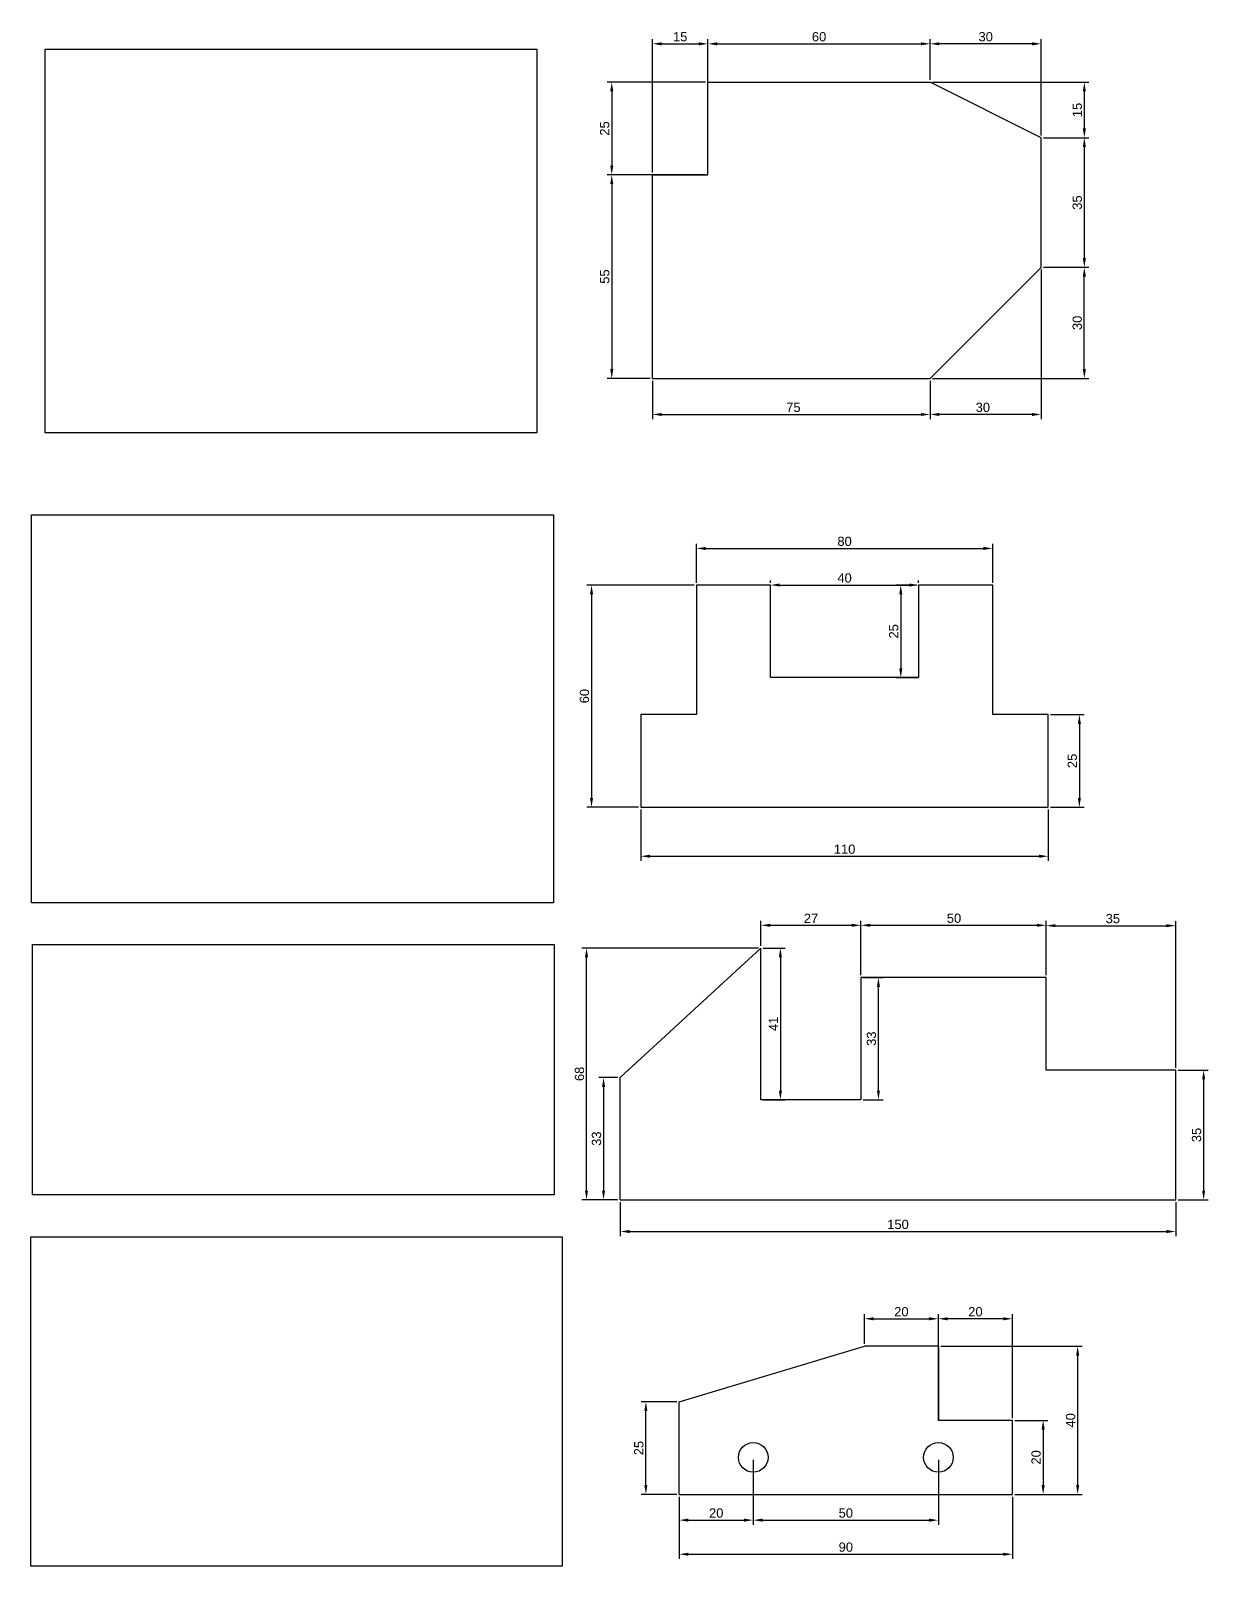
# Model space of a CAD drawing. Header units: millimetres. Extents: x 2424 to 5239, y 901 to 2022.
# Drawn here: x 2430.7 to 2748.6, y 1607 to 2021.8 of the extents above; entities that cross this region are included whole.
import ezdxf

# ---------------------------------------------------------------- set-up
doc = ezdxf.new("R2010")
doc.units = ezdxf.units.MM
doc.styles.get("Standard").update_dxf_attribs({"font": 'arial.ttf'})
doc.dimstyles.new('ISO-25', dxfattribs={"dimtxt": 2.5, "dimasz": 2.5, "dimexe": 1.25, "dimexo": 0.625, "dimtad": 1, "dimtxsty": 'Standard', "dimcen": 2.5, "dimadec": 0, "dimazin": 0, "dimtfac": 1, "dimtmove": 0, "dimatfit": 3, "dimfxl": 1, "dimarcsym": 0})
picture_1 = doc.add_image_def('image1.png', size_in_pixel=(264, 206))
picture_2 = doc.add_image_def('image2.png', size_in_pixel=(265, 197))
picture_3 = doc.add_image_def('image3.png', size_in_pixel=(333, 160))
picture_4 = doc.add_image_def('image4.png', size_in_pixel=(279, 173))

# ---------------------------------------------------------------- blocks, each defined once
blk = doc.blocks.new('*D1')
at = {"color": 0, "lineweight": -2, "transparency": 16777216}
for p, q in [((2598.53, 1927.22), (2598.53, 1916.86)), ((2673.53, 1927.22), (2673.53, 1916.86)), ((2601.03, 1918.11), (2671.03, 1918.11))]:
    blk.add_line(p, q, dxfattribs=at)
at = {"color": 0, "transparency": 16777216}
for points in [[(2601.03, 1918.53), (2601.03, 1917.7), (2598.53, 1918.11)], [(2671.03, 1918.53), (2671.03, 1917.7), (2673.53, 1918.11)]]:
    blk.add_solid(points, dxfattribs=at)
at = {"layer": 'Defpoints', "color": 0, "transparency": 16777216}
for p in [(2598.53, 1927.85), (2673.53, 1927.85), (2673.53, 1918.11)]:
    blk.add_point(p, dxfattribs=at)
at = {"color": 0, "transparency": 16777216, "insert": (2636.6, 1920.01), "char_height": 2.5, "attachment_point": 5}
blk.add_mtext('75', dxfattribs=at)
blk = doc.blocks.new('*D2')
at = {"color": 0, "lineweight": -2, "transparency": 16777216}
for p, q in [((2704.15, 1957.85), (2716.41, 1957.85)), ((2715.16, 1930.35), (2715.16, 1955.35)), ((2674.15, 1927.85), (2716.41, 1927.85))]:
    blk.add_line(p, q, dxfattribs=at)
at = {"color": 0, "transparency": 16777216}
for points in [[(2714.75, 1955.35), (2715.58, 1955.35), (2715.16, 1957.85)], [(2714.75, 1930.35), (2715.58, 1930.35), (2715.16, 1927.85)]]:
    blk.add_solid(points, dxfattribs=at)
at = {"layer": 'Defpoints', "color": 0, "transparency": 16777216}
for p in [(2703.53, 1957.85), (2715.16, 1957.85), (2673.53, 1927.85)]:
    blk.add_point(p, dxfattribs=at)
at = {"color": 0, "transparency": 16777216, "insert": (2713.26, 1942.85), "char_height": 2.5, "attachment_point": 5, "rotation": 90}
blk.add_mtext('30', dxfattribs=at)
blk = doc.blocks.new('*D3')
at = {"color": 0, "lineweight": -2, "transparency": 16777216}
for p, q in [((2703.53, 1957.22), (2703.53, 1916.86)), ((2673.53, 1927.22), (2673.53, 1916.86)), ((2701.03, 1918.11), (2676.03, 1918.11))]:
    blk.add_line(p, q, dxfattribs=at)
at = {"color": 0, "transparency": 16777216}
for points in [[(2676.03, 1918.53), (2676.03, 1917.7), (2673.53, 1918.11)], [(2701.03, 1918.53), (2701.03, 1917.7), (2703.53, 1918.11)]]:
    blk.add_solid(points, dxfattribs=at)
at = {"layer": 'Defpoints', "color": 0, "transparency": 16777216}
for p in [(2703.53, 1957.85), (2673.53, 1927.85), (2673.53, 1918.11)]:
    blk.add_point(p, dxfattribs=at)
at = {"color": 0, "transparency": 16777216, "insert": (2687.76, 1920.02), "char_height": 2.5, "attachment_point": 5}
blk.add_mtext('30', dxfattribs=at)
blk = doc.blocks.new('*D4')
at = {"color": 0, "lineweight": -2, "transparency": 16777216}
for p, q in [((2704.15, 1992.85), (2716.41, 1992.85)), ((2715.16, 1990.35), (2715.16, 1960.35)), ((2704.15, 1957.85), (2716.41, 1957.85))]:
    blk.add_line(p, q, dxfattribs=at)
at = {"color": 0, "transparency": 16777216}
for points in [[(2714.75, 1990.35), (2715.58, 1990.35), (2715.16, 1992.85)], [(2714.75, 1960.35), (2715.58, 1960.35), (2715.16, 1957.85)]]:
    blk.add_solid(points, dxfattribs=at)
at = {"layer": 'Defpoints', "color": 0, "transparency": 16777216}
for p in [(2703.53, 1992.85), (2703.53, 1957.85), (2715.16, 1957.85)]:
    blk.add_point(p, dxfattribs=at)
at = {"color": 0, "transparency": 16777216, "insert": (2713.26, 1975.35), "char_height": 2.5, "attachment_point": 5, "rotation": 90}
blk.add_mtext('35', dxfattribs=at)
blk = doc.blocks.new('*D5')
at = {"color": 0, "lineweight": -2, "transparency": 16777216}
for p, q in [((2674.15, 2007.85), (2716.41, 2007.85)), ((2715.16, 2005.35), (2715.16, 1995.35)), ((2704.15, 1992.85), (2716.41, 1992.85))]:
    blk.add_line(p, q, dxfattribs=at)
at = {"color": 0, "transparency": 16777216}
for points in [[(2714.75, 2005.35), (2715.58, 2005.35), (2715.16, 2007.85)], [(2714.75, 1995.35), (2715.58, 1995.35), (2715.16, 1992.85)]]:
    blk.add_solid(points, dxfattribs=at)
at = {"layer": 'Defpoints', "color": 0, "transparency": 16777216}
for p in [(2673.53, 2007.85), (2703.53, 1992.85), (2715.16, 1992.85)]:
    blk.add_point(p, dxfattribs=at)
at = {"color": 0, "transparency": 16777216, "insert": (2713.26, 2000.35), "char_height": 2.5, "attachment_point": 5, "rotation": 90}
blk.add_mtext('15', dxfattribs=at)
blk = doc.blocks.new('*D6')
at = {"color": 0, "lineweight": -2, "transparency": 16777216}
for p, q in [((2673.53, 2008.47), (2673.53, 2019.47)), ((2701.03, 2018.22), (2676.03, 2018.22)), ((2703.53, 1993.47), (2703.53, 2019.47))]:
    blk.add_line(p, q, dxfattribs=at)
at = {"color": 0, "transparency": 16777216}
for points in [[(2676.03, 2018.63), (2676.03, 2017.8), (2673.53, 2018.22)], [(2701.03, 2018.63), (2701.03, 2017.8), (2703.53, 2018.22)]]:
    blk.add_solid(points, dxfattribs=at)
at = {"layer": 'Defpoints', "color": 0, "transparency": 16777216}
for p in [(2673.53, 2018.22), (2673.53, 2007.85), (2703.53, 1992.85)]:
    blk.add_point(p, dxfattribs=at)
at = {"color": 0, "transparency": 16777216, "insert": (2688.53, 2020.12), "char_height": 2.5, "attachment_point": 5}
blk.add_mtext('30', dxfattribs=at)
blk = doc.blocks.new('*D7')
at = {"color": 0, "lineweight": -2, "transparency": 16777216}
for p, q in [((2613.53, 2008.47), (2613.53, 2019.47)), ((2616.03, 2018.22), (2671.03, 2018.22)), ((2673.53, 2008.47), (2673.53, 2019.47))]:
    blk.add_line(p, q, dxfattribs=at)
at = {"color": 0, "transparency": 16777216}
for points in [[(2616.03, 2018.63), (2616.03, 2017.8), (2613.53, 2018.22)], [(2671.03, 2018.63), (2671.03, 2017.8), (2673.53, 2018.22)]]:
    blk.add_solid(points, dxfattribs=at)
at = {"layer": 'Defpoints', "color": 0, "transparency": 16777216}
for p in [(2673.53, 2018.22), (2613.53, 2007.85), (2673.53, 2007.85)]:
    blk.add_point(p, dxfattribs=at)
at = {"color": 0, "transparency": 16777216, "insert": (2643.53, 2020.12), "char_height": 2.5, "attachment_point": 5}
blk.add_mtext('60', dxfattribs=at)
blk = doc.blocks.new('*D8')
at = {"color": 0, "lineweight": -2, "transparency": 16777216}
for p, q in [((2598.53, 1983.47), (2598.53, 2019.47)), ((2601.03, 2018.22), (2611.03, 2018.22)), ((2613.53, 1983.47), (2613.53, 2019.47))]:
    blk.add_line(p, q, dxfattribs=at)
at = {"color": 0, "transparency": 16777216}
for points in [[(2601.03, 2018.63), (2601.03, 2017.8), (2598.53, 2018.22)], [(2611.03, 2018.63), (2611.03, 2017.8), (2613.53, 2018.22)]]:
    blk.add_solid(points, dxfattribs=at)
at = {"layer": 'Defpoints', "color": 0, "transparency": 16777216}
for p in [(2613.53, 2018.22), (2598.53, 1982.85), (2613.53, 1982.85)]:
    blk.add_point(p, dxfattribs=at)
at = {"color": 0, "transparency": 16777216, "insert": (2606.03, 2020.12), "char_height": 2.5, "attachment_point": 5}
blk.add_mtext('15', dxfattribs=at)
blk = doc.blocks.new('*D9')
at = {"color": 0, "lineweight": -2, "transparency": 16777216}
for p, q in [((2612.9, 2007.85), (2586.3, 2007.85)), ((2587.55, 2005.35), (2587.55, 1985.35)), ((2612.9, 1982.85), (2586.3, 1982.85))]:
    blk.add_line(p, q, dxfattribs=at)
at = {"color": 0, "transparency": 16777216}
for points in [[(2587.14, 2005.35), (2587.97, 2005.35), (2587.55, 2007.85)], [(2587.14, 1985.35), (2587.97, 1985.35), (2587.55, 1982.85)]]:
    blk.add_solid(points, dxfattribs=at)
at = {"layer": 'Defpoints', "color": 0, "transparency": 16777216}
for p in [(2613.53, 2007.85), (2587.55, 1982.85), (2613.53, 1982.85)]:
    blk.add_point(p, dxfattribs=at)
at = {"color": 0, "transparency": 16777216, "insert": (2585.65, 1995.35), "char_height": 2.5, "attachment_point": 5, "rotation": 90}
blk.add_mtext('25', dxfattribs=at)
blk = doc.blocks.new('*D10')
at = {"color": 0, "lineweight": -2, "transparency": 16777216}
for p, q in [((2597.9, 1982.85), (2586.3, 1982.85)), ((2587.55, 1980.35), (2587.55, 1930.35)), ((2597.9, 1927.85), (2586.3, 1927.85))]:
    blk.add_line(p, q, dxfattribs=at)
at = {"color": 0, "transparency": 16777216}
for points in [[(2587.14, 1980.35), (2587.97, 1980.35), (2587.55, 1982.85)], [(2587.14, 1930.35), (2587.97, 1930.35), (2587.55, 1927.85)]]:
    blk.add_solid(points, dxfattribs=at)
at = {"layer": 'Defpoints', "color": 0, "transparency": 16777216}
for p in [(2598.53, 1982.85), (2587.55, 1927.85), (2598.53, 1927.85)]:
    blk.add_point(p, dxfattribs=at)
at = {"color": 0, "transparency": 16777216, "insert": (2585.66, 1955.35), "char_height": 2.5, "attachment_point": 5, "rotation": 90}
blk.add_mtext('55', dxfattribs=at)
blk = doc.blocks.new('*D11')
at = {"color": 0, "lineweight": -2, "transparency": 16777216}
for p, q in [((2706.05, 1837.04), (2715.08, 1837.04)), ((2713.83, 1834.54), (2713.83, 1814.54)), ((2706.05, 1812.04), (2715.08, 1812.04))]:
    blk.add_line(p, q, dxfattribs=at)
at = {"color": 0, "transparency": 16777216}
for points in [[(2713.41, 1834.54), (2714.24, 1834.54), (2713.83, 1837.04)], [(2713.41, 1814.54), (2714.24, 1814.54), (2713.83, 1812.04)]]:
    blk.add_solid(points, dxfattribs=at)
at = {"layer": 'Defpoints', "color": 0, "transparency": 16777216}
for p in [(2705.42, 1837.04), (2705.42, 1812.04), (2713.83, 1812.04)]:
    blk.add_point(p, dxfattribs=at)
at = {"color": 0, "transparency": 16777216, "insert": (2711.92, 1824.54), "char_height": 2.5, "attachment_point": 5, "rotation": 90}
blk.add_mtext('25', dxfattribs=at)
blk = doc.blocks.new('*D12')
at = {"color": 0, "lineweight": -2, "transparency": 16777216}
for p, q in [((2595.42, 1811.41), (2595.42, 1797.54)), ((2705.42, 1811.41), (2705.42, 1797.54)), ((2597.92, 1798.79), (2702.92, 1798.79))]:
    blk.add_line(p, q, dxfattribs=at)
at = {"color": 0, "transparency": 16777216}
for points in [[(2597.92, 1799.21), (2597.92, 1798.37), (2595.42, 1798.79)], [(2702.92, 1799.21), (2702.92, 1798.37), (2705.42, 1798.79)]]:
    blk.add_solid(points, dxfattribs=at)
at = {"layer": 'Defpoints', "color": 0, "transparency": 16777216}
for p in [(2595.42, 1812.04), (2705.42, 1812.04), (2705.42, 1798.79)]:
    blk.add_point(p, dxfattribs=at)
at = {"color": 0, "transparency": 16777216, "insert": (2650.42, 1800.69), "char_height": 2.5, "attachment_point": 5}
blk.add_mtext('110', dxfattribs=at)
blk = doc.blocks.new('*D13')
at = {"color": 0, "lineweight": -2, "transparency": 16777216}
for p, q in [((2609.8, 1872.04), (2580.84, 1872.04)), ((2582.09, 1869.54), (2582.09, 1814.54)), ((2594.8, 1812.04), (2580.84, 1812.04))]:
    blk.add_line(p, q, dxfattribs=at)
at = {"color": 0, "transparency": 16777216}
for points in [[(2581.67, 1869.54), (2582.51, 1869.54), (2582.09, 1872.04)], [(2581.67, 1814.54), (2582.51, 1814.54), (2582.09, 1812.04)]]:
    blk.add_solid(points, dxfattribs=at)
at = {"layer": 'Defpoints', "color": 0, "transparency": 16777216}
for p in [(2610.42, 1872.04), (2582.09, 1812.04), (2595.42, 1812.04)]:
    blk.add_point(p, dxfattribs=at)
at = {"color": 0, "transparency": 16777216, "insert": (2580.19, 1842.04), "char_height": 2.5, "attachment_point": 5, "rotation": 90}
blk.add_mtext('60', dxfattribs=at)
blk = doc.blocks.new('*D14')
at = {"color": 0, "lineweight": -2, "transparency": 16777216}
for p, q in [((2630.42, 1872.66), (2630.42, 1873.29)), ((2632.92, 1872.04), (2667.92, 1872.04)), ((2670.42, 1872.66), (2670.42, 1873.29))]:
    blk.add_line(p, q, dxfattribs=at)
at = {"color": 0, "transparency": 16777216}
for points in [[(2632.92, 1872.46), (2632.92, 1871.62), (2630.42, 1872.04)], [(2667.92, 1872.46), (2667.92, 1871.62), (2670.42, 1872.04)]]:
    blk.add_solid(points, dxfattribs=at)
at = {"layer": 'Defpoints', "color": 0, "transparency": 16777216}
for p in [(2630.42, 1872.04), (2670.42, 1872.04), (2670.42, 1872.04)]:
    blk.add_point(p, dxfattribs=at)
at = {"color": 0, "transparency": 16777216, "insert": (2650.42, 1873.94), "char_height": 2.5, "attachment_point": 5}
blk.add_mtext('40', dxfattribs=at)
blk = doc.blocks.new('*D15')
at = {"color": 0, "lineweight": -2, "transparency": 16777216}
for p, q in [((2610.42, 1872.66), (2610.42, 1883.18)), ((2690.42, 1872.66), (2690.42, 1883.18)), ((2612.92, 1881.93), (2687.92, 1881.93))]:
    blk.add_line(p, q, dxfattribs=at)
at = {"color": 0, "transparency": 16777216}
for points in [[(2612.92, 1882.35), (2612.92, 1881.51), (2610.42, 1881.93)], [(2687.92, 1882.35), (2687.92, 1881.51), (2690.42, 1881.93)]]:
    blk.add_solid(points, dxfattribs=at)
at = {"layer": 'Defpoints', "color": 0, "transparency": 16777216}
for p in [(2690.42, 1881.93), (2610.42, 1872.04), (2690.42, 1872.04)]:
    blk.add_point(p, dxfattribs=at)
at = {"color": 0, "transparency": 16777216, "insert": (2650.42, 1883.83), "char_height": 2.5, "attachment_point": 5}
blk.add_mtext('80', dxfattribs=at)
blk = doc.blocks.new('*D16')
at = {"color": 0, "lineweight": -2, "transparency": 16777216}
for p, q in [((2669.8, 1872.04), (2664.35, 1872.04)), ((2665.6, 1869.54), (2665.6, 1849.54)), ((2669.8, 1847.04), (2664.35, 1847.04))]:
    blk.add_line(p, q, dxfattribs=at)
at = {"color": 0, "transparency": 16777216}
for points in [[(2665.18, 1869.54), (2666.02, 1869.54), (2665.6, 1872.04)], [(2665.18, 1849.54), (2666.02, 1849.54), (2665.6, 1847.04)]]:
    blk.add_solid(points, dxfattribs=at)
at = {"layer": 'Defpoints', "color": 0, "transparency": 16777216}
for p in [(2670.42, 1872.04), (2665.6, 1847.04), (2670.42, 1847.04)]:
    blk.add_point(p, dxfattribs=at)
at = {"color": 0, "transparency": 16777216, "insert": (2663.7, 1859.54), "char_height": 2.5, "attachment_point": 5, "rotation": 90}
blk.add_mtext('25', dxfattribs=at)
blk = doc.blocks.new('*D17')
at = {"color": 0, "lineweight": -2, "transparency": 16777216}
for p, q in [((2589.85, 1705.38), (2589.85, 1696.19)), ((2739.85, 1705.38), (2739.85, 1696.19)), ((2592.35, 1697.44), (2737.35, 1697.44))]:
    blk.add_line(p, q, dxfattribs=at)
at = {"color": 0, "transparency": 16777216}
for points in [[(2592.35, 1697.85), (2592.35, 1697.02), (2589.85, 1697.44)], [(2737.35, 1697.85), (2737.35, 1697.02), (2739.85, 1697.44)]]:
    blk.add_solid(points, dxfattribs=at)
at = {"layer": 'Defpoints', "color": 0, "transparency": 16777216}
for p in [(2589.85, 1706.01), (2739.85, 1706.01), (2739.85, 1697.44)]:
    blk.add_point(p, dxfattribs=at)
at = {"color": 0, "transparency": 16777216, "insert": (2664.85, 1699.34), "char_height": 2.5, "attachment_point": 5}
blk.add_mtext('150', dxfattribs=at)
blk = doc.blocks.new('*D18')
at = {"color": 0, "lineweight": -2, "transparency": 16777216}
for p, q in [((2740.47, 1741.01), (2748.63, 1741.01)), ((2747.38, 1738.51), (2747.38, 1708.51)), ((2740.47, 1706.01), (2748.63, 1706.01))]:
    blk.add_line(p, q, dxfattribs=at)
at = {"color": 0, "transparency": 16777216}
for points in [[(2746.97, 1738.51), (2747.8, 1738.51), (2747.38, 1741.01)], [(2746.97, 1708.51), (2747.8, 1708.51), (2747.38, 1706.01)]]:
    blk.add_solid(points, dxfattribs=at)
at = {"layer": 'Defpoints', "color": 0, "transparency": 16777216}
for p in [(2739.85, 1741.01), (2739.85, 1706.01), (2747.38, 1706.01)]:
    blk.add_point(p, dxfattribs=at)
at = {"color": 0, "transparency": 16777216, "insert": (2745.48, 1723.51), "char_height": 2.5, "attachment_point": 5, "rotation": 90}
blk.add_mtext('35', dxfattribs=at)
blk = doc.blocks.new('*D19')
at = {"color": 0, "lineweight": -2, "transparency": 16777216}
for p, q in [((2704.85, 1766.63), (2704.85, 1781.29)), ((2707.35, 1780.04), (2737.35, 1780.04)), ((2739.85, 1741.63), (2739.85, 1781.29))]:
    blk.add_line(p, q, dxfattribs=at)
at = {"color": 0, "transparency": 16777216}
for points in [[(2707.35, 1780.46), (2707.35, 1779.63), (2704.85, 1780.04)], [(2737.35, 1780.46), (2737.35, 1779.63), (2739.85, 1780.04)]]:
    blk.add_solid(points, dxfattribs=at)
at = {"layer": 'Defpoints', "color": 0, "transparency": 16777216}
for p in [(2739.85, 1780.04), (2704.85, 1766.01), (2739.85, 1741.01)]:
    blk.add_point(p, dxfattribs=at)
at = {"color": 0, "transparency": 16777216, "insert": (2722.87, 1781.95), "char_height": 2.5, "attachment_point": 5}
blk.add_mtext('35', dxfattribs=at)
blk = doc.blocks.new('*D20')
at = {"color": 0, "lineweight": -2, "transparency": 16777216}
for p, q in [((2654.85, 1766.63), (2654.85, 1781.39)), ((2657.35, 1780.14), (2702.35, 1780.14)), ((2704.85, 1766.63), (2704.85, 1781.39))]:
    blk.add_line(p, q, dxfattribs=at)
at = {"color": 0, "transparency": 16777216}
for points in [[(2657.35, 1780.56), (2657.35, 1779.73), (2654.85, 1780.14)], [(2702.35, 1780.56), (2702.35, 1779.73), (2704.85, 1780.14)]]:
    blk.add_solid(points, dxfattribs=at)
at = {"layer": 'Defpoints', "color": 0, "transparency": 16777216}
for p in [(2704.85, 1780.14), (2654.85, 1766.01), (2704.85, 1766.01)]:
    blk.add_point(p, dxfattribs=at)
at = {"color": 0, "transparency": 16777216, "insert": (2679.97, 1782.04), "char_height": 2.5, "attachment_point": 5}
blk.add_mtext('50', dxfattribs=at)
blk = doc.blocks.new('*D21')
at = {"color": 0, "lineweight": -2, "transparency": 16777216}
for p, q in [((2627.85, 1774.63), (2627.85, 1781.39)), ((2630.35, 1780.14), (2652.35, 1780.14)), ((2654.85, 1766.63), (2654.85, 1781.39))]:
    blk.add_line(p, q, dxfattribs=at)
at = {"color": 0, "transparency": 16777216}
for points in [[(2630.35, 1780.56), (2630.35, 1779.73), (2627.85, 1780.14)], [(2652.35, 1780.56), (2652.35, 1779.73), (2654.85, 1780.14)]]:
    blk.add_solid(points, dxfattribs=at)
at = {"layer": 'Defpoints', "color": 0, "transparency": 16777216}
for p in [(2654.85, 1780.14), (2627.85, 1774.01), (2654.85, 1766.01)]:
    blk.add_point(p, dxfattribs=at)
at = {"color": 0, "transparency": 16777216, "insert": (2641.35, 1782.02), "char_height": 2.5, "attachment_point": 5}
blk.add_mtext('27', dxfattribs=at)
blk = doc.blocks.new('*D22')
at = {"color": 0, "lineweight": -2, "transparency": 16777216}
for p, q in [((2628.47, 1774.01), (2634.34, 1774.01)), ((2633.09, 1771.51), (2633.09, 1735.51)), ((2628.47, 1733.01), (2634.34, 1733.01))]:
    blk.add_line(p, q, dxfattribs=at)
at = {"color": 0, "transparency": 16777216}
for points in [[(2632.67, 1771.51), (2633.51, 1771.51), (2633.09, 1774.01)], [(2632.67, 1735.51), (2633.51, 1735.51), (2633.09, 1733.01)]]:
    blk.add_solid(points, dxfattribs=at)
at = {"layer": 'Defpoints', "color": 0, "transparency": 16777216}
for p in [(2627.85, 1774.01), (2627.85, 1733.01), (2633.09, 1733.01)]:
    blk.add_point(p, dxfattribs=at)
at = {"color": 0, "transparency": 16777216, "insert": (2631.21, 1753.51), "char_height": 2.5, "attachment_point": 5, "rotation": 90}
blk.add_mtext('41', dxfattribs=at)
blk = doc.blocks.new('*D23')
at = {"color": 0, "lineweight": -2, "transparency": 16777216}
for p, q in [((2655.47, 1766.01), (2660.82, 1766.01)), ((2659.57, 1735.51), (2659.57, 1763.51)), ((2655.47, 1733.01), (2660.82, 1733.01))]:
    blk.add_line(p, q, dxfattribs=at)
at = {"color": 0, "transparency": 16777216}
for points in [[(2659.15, 1763.51), (2659.98, 1763.51), (2659.57, 1766.01)], [(2659.15, 1735.51), (2659.98, 1735.51), (2659.57, 1733.01)]]:
    blk.add_solid(points, dxfattribs=at)
at = {"layer": 'Defpoints', "color": 0, "transparency": 16777216}
for p in [(2654.85, 1766.01), (2659.57, 1766.01), (2654.85, 1733.01)]:
    blk.add_point(p, dxfattribs=at)
at = {"color": 0, "transparency": 16777216, "insert": (2657.67, 1749.51), "char_height": 2.5, "attachment_point": 5, "rotation": 90}
blk.add_mtext('33', dxfattribs=at)
blk = doc.blocks.new('*D24')
at = {"color": 0, "lineweight": -2, "transparency": 16777216}
for p, q in [((2589.22, 1739.01), (2584.09, 1739.01)), ((2585.34, 1736.51), (2585.34, 1708.51)), ((2589.22, 1706.01), (2584.09, 1706.01))]:
    blk.add_line(p, q, dxfattribs=at)
at = {"color": 0, "transparency": 16777216}
for points in [[(2584.92, 1736.51), (2585.75, 1736.51), (2585.34, 1739.01)], [(2584.92, 1708.51), (2585.75, 1708.51), (2585.34, 1706.01)]]:
    blk.add_solid(points, dxfattribs=at)
at = {"layer": 'Defpoints', "color": 0, "transparency": 16777216}
for p in [(2589.85, 1739.01), (2585.34, 1706.01), (2589.85, 1706.01)]:
    blk.add_point(p, dxfattribs=at)
at = {"color": 0, "transparency": 16777216, "insert": (2583.44, 1722.51), "char_height": 2.5, "attachment_point": 5, "rotation": 90}
blk.add_mtext('33', dxfattribs=at)
blk = doc.blocks.new('*D25')
at = {"color": 0, "lineweight": -2, "transparency": 16777216}
for p, q in [((2627.22, 1774.01), (2579.49, 1774.01)), ((2580.74, 1708.51), (2580.74, 1771.51)), ((2589.22, 1706.01), (2579.49, 1706.01))]:
    blk.add_line(p, q, dxfattribs=at)
at = {"color": 0, "transparency": 16777216}
for points in [[(2580.32, 1771.51), (2581.16, 1771.51), (2580.74, 1774.01)], [(2580.32, 1708.51), (2581.16, 1708.51), (2580.74, 1706.01)]]:
    blk.add_solid(points, dxfattribs=at)
at = {"layer": 'Defpoints', "color": 0, "transparency": 16777216}
for p in [(2580.74, 1774.01), (2627.85, 1774.01), (2589.85, 1706.01)]:
    blk.add_point(p, dxfattribs=at)
at = {"color": 0, "transparency": 16777216, "insert": (2578.84, 1740.01), "char_height": 2.5, "attachment_point": 5, "rotation": 90}
blk.add_mtext('68', dxfattribs=at)
blk = doc.blocks.new('*D26')
at = {"color": 0, "lineweight": -2, "transparency": 16777216}
for p, q in [((2696.39, 1646.44), (2705.29, 1646.44)), ((2704.04, 1643.94), (2704.04, 1628.94)), ((2696.39, 1626.44), (2705.29, 1626.44))]:
    blk.add_line(p, q, dxfattribs=at)
at = {"color": 0, "transparency": 16777216}
for points in [[(2703.62, 1643.94), (2704.46, 1643.94), (2704.04, 1646.44)], [(2703.62, 1628.94), (2704.46, 1628.94), (2704.04, 1626.44)]]:
    blk.add_solid(points, dxfattribs=at)
at = {"layer": 'Defpoints', "color": 0, "transparency": 16777216}
for p in [(2695.76, 1646.44), (2695.76, 1626.44), (2704.04, 1626.44)]:
    blk.add_point(p, dxfattribs=at)
at = {"color": 0, "transparency": 16777216, "insert": (2702.14, 1636.44), "char_height": 2.5, "attachment_point": 5, "rotation": 90}
blk.add_mtext('20', dxfattribs=at)
blk = doc.blocks.new('*D27')
at = {"color": 0, "lineweight": -2, "transparency": 16777216}
for p, q in [((2676.39, 1666.44), (2714.61, 1666.44)), ((2713.36, 1663.94), (2713.36, 1628.94)), ((2696.39, 1626.44), (2714.61, 1626.44))]:
    blk.add_line(p, q, dxfattribs=at)
at = {"color": 0, "transparency": 16777216}
for points in [[(2712.95, 1663.94), (2713.78, 1663.94), (2713.36, 1666.44)], [(2712.95, 1628.94), (2713.78, 1628.94), (2713.36, 1626.44)]]:
    blk.add_solid(points, dxfattribs=at)
at = {"layer": 'Defpoints', "color": 0, "transparency": 16777216}
for p in [(2675.76, 1666.44), (2695.76, 1626.44), (2713.36, 1626.44)]:
    blk.add_point(p, dxfattribs=at)
at = {"color": 0, "transparency": 16777216, "insert": (2711.46, 1646.44), "char_height": 2.5, "attachment_point": 5, "rotation": 90}
blk.add_mtext('40', dxfattribs=at)
blk = doc.blocks.new('*D28')
at = {"color": 0, "lineweight": -2, "transparency": 16777216}
for p, q in [((2675.76, 1647.06), (2675.76, 1675.12)), ((2693.26, 1673.87), (2678.26, 1673.87)), ((2695.76, 1647.06), (2695.76, 1675.12))]:
    blk.add_line(p, q, dxfattribs=at)
at = {"color": 0, "transparency": 16777216}
for points in [[(2678.26, 1674.28), (2678.26, 1673.45), (2675.76, 1673.87)], [(2693.26, 1674.28), (2693.26, 1673.45), (2695.76, 1673.87)]]:
    blk.add_solid(points, dxfattribs=at)
at = {"layer": 'Defpoints', "color": 0, "transparency": 16777216}
for p in [(2675.76, 1673.87), (2675.76, 1646.44), (2695.76, 1646.44)]:
    blk.add_point(p, dxfattribs=at)
at = {"color": 0, "transparency": 16777216, "insert": (2685.76, 1675.77), "char_height": 2.5, "attachment_point": 5}
blk.add_mtext('20', dxfattribs=at)
blk = doc.blocks.new('*D29')
at = {"color": 0, "lineweight": -2, "transparency": 16777216}
for p, q in [((2655.76, 1667.06), (2655.76, 1675.12)), ((2658.26, 1673.87), (2673.26, 1673.87)), ((2675.76, 1667.06), (2675.76, 1675.12))]:
    blk.add_line(p, q, dxfattribs=at)
at = {"color": 0, "transparency": 16777216}
for points in [[(2658.26, 1674.28), (2658.26, 1673.45), (2655.76, 1673.87)], [(2673.26, 1674.28), (2673.26, 1673.45), (2675.76, 1673.87)]]:
    blk.add_solid(points, dxfattribs=at)
at = {"layer": 'Defpoints', "color": 0, "transparency": 16777216}
for p in [(2675.76, 1673.87), (2655.76, 1666.44), (2675.76, 1666.44)]:
    blk.add_point(p, dxfattribs=at)
at = {"color": 0, "transparency": 16777216, "insert": (2665.76, 1675.77), "char_height": 2.5, "attachment_point": 5}
blk.add_mtext('20', dxfattribs=at)
blk = doc.blocks.new('*D30')
at = {"color": 0, "lineweight": -2, "transparency": 16777216}
for p, q in [((2605.14, 1651.44), (2595.52, 1651.44)), ((2596.77, 1628.94), (2596.77, 1648.94)), ((2605.14, 1626.44), (2595.52, 1626.44))]:
    blk.add_line(p, q, dxfattribs=at)
at = {"color": 0, "transparency": 16777216}
for points in [[(2596.35, 1648.94), (2597.19, 1648.94), (2596.77, 1651.44)], [(2596.35, 1628.94), (2597.19, 1628.94), (2596.77, 1626.44)]]:
    blk.add_solid(points, dxfattribs=at)
at = {"layer": 'Defpoints', "color": 0, "transparency": 16777216}
for p in [(2596.77, 1651.44), (2605.76, 1651.44), (2605.76, 1626.44)]:
    blk.add_point(p, dxfattribs=at)
at = {"color": 0, "transparency": 16777216, "insert": (2594.87, 1638.94), "char_height": 2.5, "attachment_point": 5, "rotation": 90}
blk.add_mtext('25', dxfattribs=at)
blk = doc.blocks.new('*D67')
at = {"color": 0, "lineweight": -2, "transparency": 16777216}
for p, q in [((2625.76, 1635.81), (2625.76, 1618.23)), ((2605.76, 1625.81), (2605.76, 1618.23)), ((2608.26, 1619.48), (2623.26, 1619.48))]:
    blk.add_line(p, q, dxfattribs=at)
at = {"color": 0, "transparency": 16777216}
for points in [[(2608.26, 1619.9), (2608.26, 1619.07), (2605.76, 1619.48)], [(2623.26, 1619.9), (2623.26, 1619.07), (2625.76, 1619.48)]]:
    blk.add_solid(points, dxfattribs=at)
at = {"layer": 'Defpoints', "color": 0, "transparency": 16777216}
for p in [(2625.76, 1636.44), (2605.76, 1626.44), (2625.76, 1619.48)]:
    blk.add_point(p, dxfattribs=at)
at = {"color": 0, "transparency": 16777216, "insert": (2615.76, 1621.39), "char_height": 2.5, "attachment_point": 5}
blk.add_mtext('20', dxfattribs=at)
blk = doc.blocks.new('*D68')
at = {"color": 0, "lineweight": -2, "transparency": 16777216}
for p, q in [((2625.76, 1635.81), (2625.76, 1618.23)), ((2675.76, 1635.81), (2675.76, 1618.23)), ((2628.26, 1619.48), (2673.26, 1619.48))]:
    blk.add_line(p, q, dxfattribs=at)
at = {"color": 0, "transparency": 16777216}
for points in [[(2628.26, 1619.9), (2628.26, 1619.07), (2625.76, 1619.48)], [(2673.26, 1619.9), (2673.26, 1619.07), (2675.76, 1619.48)]]:
    blk.add_solid(points, dxfattribs=at)
at = {"layer": 'Defpoints', "color": 0, "transparency": 16777216}
for p in [(2625.76, 1636.44), (2675.76, 1636.44), (2675.76, 1619.48)]:
    blk.add_point(p, dxfattribs=at)
at = {"color": 0, "transparency": 16777216, "insert": (2650.76, 1621.39), "char_height": 2.5, "attachment_point": 5}
blk.add_mtext('50', dxfattribs=at)
blk = doc.blocks.new('*D69')
at = {"color": 0, "lineweight": -2, "transparency": 16777216}
for p, q in [((2605.76, 1625.81), (2605.76, 1609.03)), ((2695.76, 1625.81), (2695.76, 1609.03)), ((2608.26, 1610.28), (2693.26, 1610.28))]:
    blk.add_line(p, q, dxfattribs=at)
at = {"color": 0, "transparency": 16777216}
for points in [[(2608.26, 1610.69), (2608.26, 1609.86), (2605.76, 1610.28)], [(2693.26, 1610.69), (2693.26, 1609.86), (2695.76, 1610.28)]]:
    blk.add_solid(points, dxfattribs=at)
at = {"layer": 'Defpoints', "color": 0, "transparency": 16777216}
for p in [(2605.76, 1626.44), (2695.76, 1626.44), (2695.76, 1610.28)]:
    blk.add_point(p, dxfattribs=at)
at = {"color": 0, "transparency": 16777216, "insert": (2650.76, 1612.18), "char_height": 2.5, "attachment_point": 5}
blk.add_mtext('90', dxfattribs=at)

msp = doc.modelspace()

# ---------------------------------------------------------------- linework, layer by layer
for p, q in [((2613.525, 1982.846), (2613.525, 2007.846)), ((2613.525, 2007.846), (2673.525, 2007.846)), ((2703.525, 1992.846), (2673.525, 2007.846)), ((2703.525, 1957.846), (2703.525, 1992.846)), ((2598.525, 1927.846), (2598.525, 1982.846)), ((2598.525, 1982.846), (2613.525, 1982.846)), ((2673.525, 1927.846), (2703.525, 1957.846)), ((2598.525, 1927.846), (2673.525, 1927.846)), ((2630.421, 1872.04), (2610.421, 1872.04)), ((2610.421, 1872.04), (2610.421, 1837.04)), ((2630.421, 1847.04), (2630.421, 1872.04)), ((2690.421, 1872.04), (2670.421, 1872.04)), ((2670.421, 1872.04), (2670.421, 1847.04)), ((2690.421, 1837.04), (2690.421, 1872.04)), ((2670.421, 1847.04), (2630.421, 1847.04)), ((2610.421, 1837.04), (2595.421, 1837.04)), ((2595.421, 1837.04), (2595.421, 1812.04)), ((2705.421, 1837.04), (2690.421, 1837.04)), ((2705.421, 1812.04), (2705.421, 1837.04)), ((2595.421, 1812.04), (2705.421, 1812.04)), ((2589.847, 1739.009), (2627.847, 1774.009)), ((2627.847, 1733.009), (2627.847, 1774.009)), ((2704.847, 1766.009), (2654.847, 1766.009)), ((2654.847, 1766.009), (2654.847, 1733.009)), ((2704.847, 1741.009), (2704.847, 1766.009)), ((2589.847, 1706.009), (2589.847, 1739.009)), ((2739.847, 1741.009), (2704.847, 1741.009)), ((2739.847, 1706.009), (2739.847, 1741.009)), ((2654.847, 1733.009), (2627.847, 1733.009)), ((2589.847, 1706.009), (2739.847, 1706.009))]:
    msp.add_line(p, q)
at = {"color": 7, "true_color": 0xffffff}
for p, q in [((2613.525, 1982.846), (2613.525, 2007.846)), ((2598.525, 1982.846), (2613.525, 1982.846)), ((2664.349, 1847.04), (2670.421, 1847.04)), ((2675.764, 1666.44), (2675.764, 1646.44))]:
    msp.add_line(p, q, dxfattribs=at)
at = {"color": 255}
for p, q in [((2605.764, 1651.44), (2655.764, 1666.44)), ((2675.764, 1666.44), (2655.764, 1666.44)), ((2675.764, 1646.44), (2675.764, 1666.44)), ((2605.764, 1626.44), (2605.764, 1651.44)), ((2695.764, 1646.44), (2675.764, 1646.44)), ((2695.764, 1626.44), (2695.764, 1646.44))]:
    msp.add_line(p, q, dxfattribs=at)
at = {"color": 7}
msp.add_lwpolyline([(2605.764, 1626.44), (2625.764, 1626.44), (2675.764, 1626.44), (2695.764, 1626.44)], dxfattribs=at)
for centre in [(2625.764, 1636.44), (2675.764, 1636.44)]:
    msp.add_circle(centre, 4, dxfattribs=at)

# ---------------------------------------------------------------- dimensions: what is measured, and where the dimension line sits
at = {"color": 114, "true_color": 0x139b48}
for base, p1, p2, picture, middle in [((2613.525, 2018.215), (2598.525, 1982.846), (2613.525, 1982.846), '*D8', (2606.025, 2020.117)), ((2673.525, 2018.215), (2613.525, 2007.846), (2673.525, 2007.846), '*D7', (2643.525, 2020.117)), ((2673.525, 2018.215), (2703.525, 1992.846), (2673.525, 2007.846), '*D6', (2688.525, 2020.118)), ((2690.421, 1881.931), (2610.421, 1872.04), (2690.421, 1872.04), '*D15', (2650.421, 1883.833)), ((2670.421, 1872.04), (2630.421, 1872.04), (2670.421, 1872.04), '*D14', (2650.421, 1873.941)), ((2705.421, 1798.791), (2595.421, 1812.04), (2705.421, 1812.04), '*D12', (2650.421, 1800.693)), ((2654.847, 1780.142), (2627.847, 1774.009), (2654.847, 1766.009), '*D21', (2641.347, 1782.022)), ((2739.847, 1697.437), (2589.847, 1706.009), (2739.847, 1706.009), '*D17', (2664.847, 1699.338)), ((2675.764, 1673.867), (2655.764, 1666.44), (2675.764, 1666.44), '*D29', (2665.764, 1675.769)), ((2675.764, 1673.867), (2695.764, 1646.44), (2675.764, 1646.44), '*D28', (2685.764, 1675.769)), ((2625.764, 1619.484), (2605.764, 1626.44), (2625.764, 1636.44), '*D67', (2615.764, 1621.386)), ((2675.764, 1619.484), (2625.764, 1636.44), (2675.764, 1636.44), '*D68', (2650.764, 1621.386)), ((2695.764, 1610.277), (2605.764, 1626.44), (2695.764, 1626.44), '*D69', (2650.764, 1612.178))]:
    dim = msp.add_linear_dim(base=base, p1=p1, p2=p2, dimstyle='ISO-25', dxfattribs=at)
    dim.commit()
    dim.dimension.update_dxf_attribs({"geometry": picture, "text_midpoint": middle})
for base, p1, p2, picture, middle in [((2587.553, 1982.846), (2613.525, 2007.846), (2613.525, 1982.846), '*D9', (2585.652, 1995.346)), ((2715.164, 1992.846), (2673.525, 2007.846), (2703.525, 1992.846), '*D5', (2713.262, 2000.346)), ((2715.164, 1957.846), (2703.525, 1992.846), (2703.525, 1957.846), '*D4', (2713.261, 1975.346)), ((2587.553, 1927.846), (2598.525, 1982.846), (2598.525, 1927.846), '*D10', (2585.657, 1955.346)), ((2715.164, 1957.846), (2673.525, 1927.846), (2703.525, 1957.846), '*D2', (2713.261, 1942.846)), ((2582.089, 1812.04), (2610.421, 1872.04), (2595.421, 1812.04), '*D13', (2580.187, 1842.04)), ((2665.599, 1847.04), (2670.421, 1872.04), (2670.421, 1847.04), '*D16', (2663.698, 1859.54)), ((2713.825, 1812.04), (2705.421, 1837.04), (2705.421, 1812.04), '*D11', (2711.924, 1824.54)), ((2580.74, 1774.009), (2589.847, 1706.009), (2627.847, 1774.009), '*D25', (2578.839, 1740.009)), ((2633.091, 1733.009), (2627.847, 1774.009), (2627.847, 1733.009), '*D22', (2631.211, 1753.509)), ((2659.568, 1766.009), (2654.847, 1733.009), (2654.847, 1766.009), '*D23', (2657.666, 1749.509)), ((2585.338, 1706.009), (2589.847, 1739.009), (2589.847, 1706.009), '*D24', (2583.436, 1722.509)), ((2747.384, 1706.009), (2739.847, 1741.009), (2739.847, 1706.009), '*D18', (2745.482, 1723.509)), ((2713.362, 1626.44), (2675.764, 1666.44), (2695.764, 1626.44), '*D27', (2711.461, 1646.44)), ((2596.771, 1651.44), (2605.764, 1626.44), (2605.764, 1651.44), '*D30', (2594.87, 1638.94)), ((2704.039, 1626.44), (2695.764, 1646.44), (2695.764, 1626.44), '*D26', (2702.138, 1636.44))]:
    dim = msp.add_linear_dim(base=base, p1=p1, p2=p2, angle=90, dimstyle='ISO-25', dxfattribs=at)
    dim.commit()
    dim.dimension.update_dxf_attribs({"geometry": picture, "text_midpoint": middle})
for base, p1, p2, picture, middle in [((2673.525, 1918.114), (2703.525, 1957.846), (2673.525, 1927.846), '*D3', (2687.759, 1918.114)), ((2673.525, 1918.114), (2598.525, 1927.846), (2673.525, 1927.846), '*D1', (2636.597, 1918.114)), ((2704.847, 1780.142), (2654.847, 1766.009), (2704.847, 1766.009), '*D20', (2679.971, 1780.142)), ((2739.847, 1780.044), (2704.847, 1766.009), (2739.847, 1741.009), '*D19', (2722.874, 1780.044))]:
    dim = msp.add_linear_dim(base=base, p1=p1, p2=p2, dimstyle='ISO-25', dxfattribs=at)
    dim.commit()
    dim.dimension.update_dxf_attribs({"geometry": picture, "text_midpoint": middle, "dimtype": 160})

# ---------------------------------------------------------------- pictures from other files: only their frames are drawn
image = msp.add_image(picture_1, insert=(2434.545, 1913.183), size_in_units=(132.78, 103.608))
image.dxf.flags = 7
image = msp.add_image(picture_2, insert=(2430.892, 1786.194), size_in_units=(140.946, 104.779))
image.dxf.flags = 7
image = msp.add_image(picture_3, insert=(2431.161, 1707.323), size_in_units=(140.816, 67.66))
image.dxf.flags = 7
image = msp.add_image(picture_4, insert=(2430.652, 1607.021), size_in_units=(143.532, 89))
image.dxf.flags = 7

doc.saveas('drawing.dxf')
